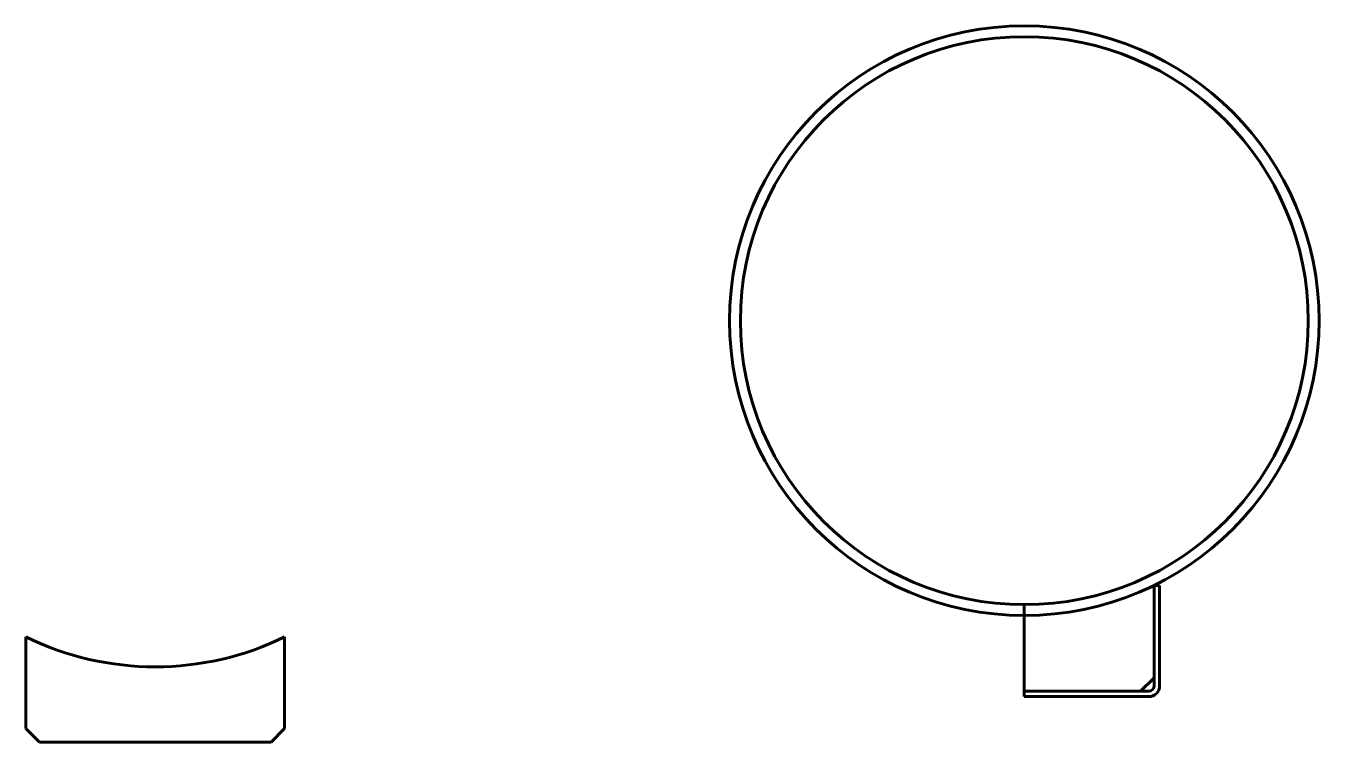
# Model space of a CAD drawing. Header units: millimetres. Extents: x -1108 to 327, y -468 to 327.
import ezdxf

# ---------------------------------------------------------------- set-up
doc = ezdxf.new("R2010")
doc.units = ezdxf.units.MM
doc.linetypes.add('K5LT_BASIC', pattern=[0])

msp = doc.modelspace()

# ---------------------------------------------------------------- linework, layer by layer
at = {"color": 150, "linetype": 'K5LT_BASIC', "lineweight": 60}
for p, q in [((144, -405), (144, -293.6)), ((144, -293.6), (150, -293.6)), ((150, -405), (150, -293.6)), ((0, -315), (0, -417)), ((-1107.5, -452.5), (-1107.5, -350.8)), ((-820.5, -452.5), (-820.5, -350.8)), ((129, -411), (144, -396)), ((0, -411), (138, -411)), ((0, -417), (138, -417)), ((-1107.5, -452.5), (-1092.5, -467.5)), ((-835.5, -467.5), (-820.5, -452.5)), ((-1092.5, -467.5), (-835.5, -467.5))]:
    msp.add_line(p, q, dxfattribs=at)
for radius in [327, 315]:
    msp.add_circle((0, 0), radius, dxfattribs=at)
for centre, radius, start, end in [((-964, -57), 327, 243.9702, 296.0298), ((138, -405), 12, 270, 0), ((138, -405), 6, 270, 0)]:
    msp.add_arc(centre, radius, start, end, dxfattribs=at)

doc.saveas('drawing.dxf')
